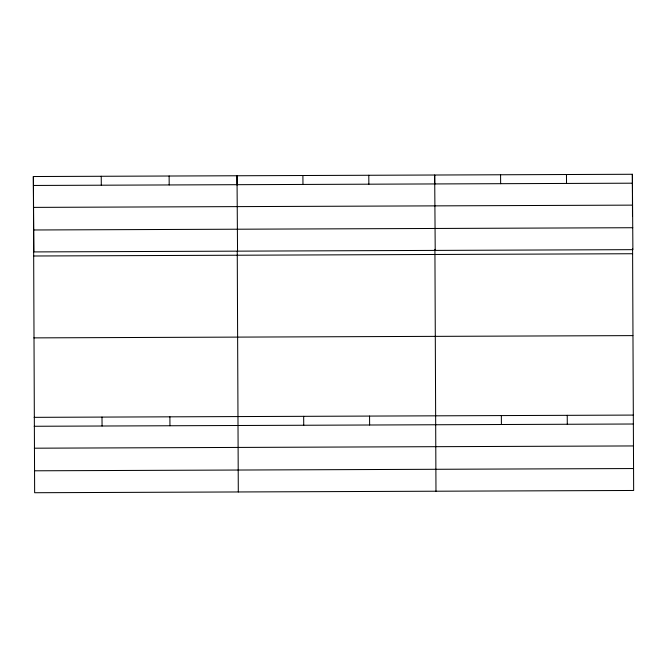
<?xml version="1.0" encoding="UTF-8"?>
<svg xmlns="http://www.w3.org/2000/svg" width="667" height="667" viewBox="0 0 667 667"><rect width="100%" height="100%" fill="white"/><g stroke="black" fill="none" stroke-linecap="round" stroke-linejoin="round"><path stroke-width="1" d="M33.35 176.53L632.358 174.27L632.883 249.658L33.875 251.918L33.35 176.53L34.642 492.73L633.65 490.47L632.591 248.641M33.408 185.459L632.416 183.192M33.567 207.387L632.574 205.128M33.725 229.982L632.733 227.722M33.6 255.995L632.608 253.735M33.867 337.877L632.875 335.618M34.117 417.342L633.125 415.082M34.175 426.271L633.183 424.012M34.334 448.199L633.342 445.94M34.492 470.802L633.5 468.542M566.466 174.521L566.525 183.442M567.233 415.333L567.292 424.262M500.575 174.762L500.642 183.692M501.342 415.583L501.401 424.504M435.209 250.4L434.684 175.012L434.717 184.184M435.976 491.22L434.917 249.391M368.793 175.263L368.859 184.192M369.56 416.075L369.626 425.004M302.901 175.513L302.968 184.442M303.668 416.325L303.735 425.254M237.535 251.151L237.01 175.763L237.043 184.926M238.302 491.963L237.252 251.151M169.126 176.013L169.185 184.942M169.893 416.833L169.952 425.754M101.234 176.271L101.301 185.201M102.001 417.083L102.068 426.013M632.358 174.27L632.491 216.041"/></g></svg>
